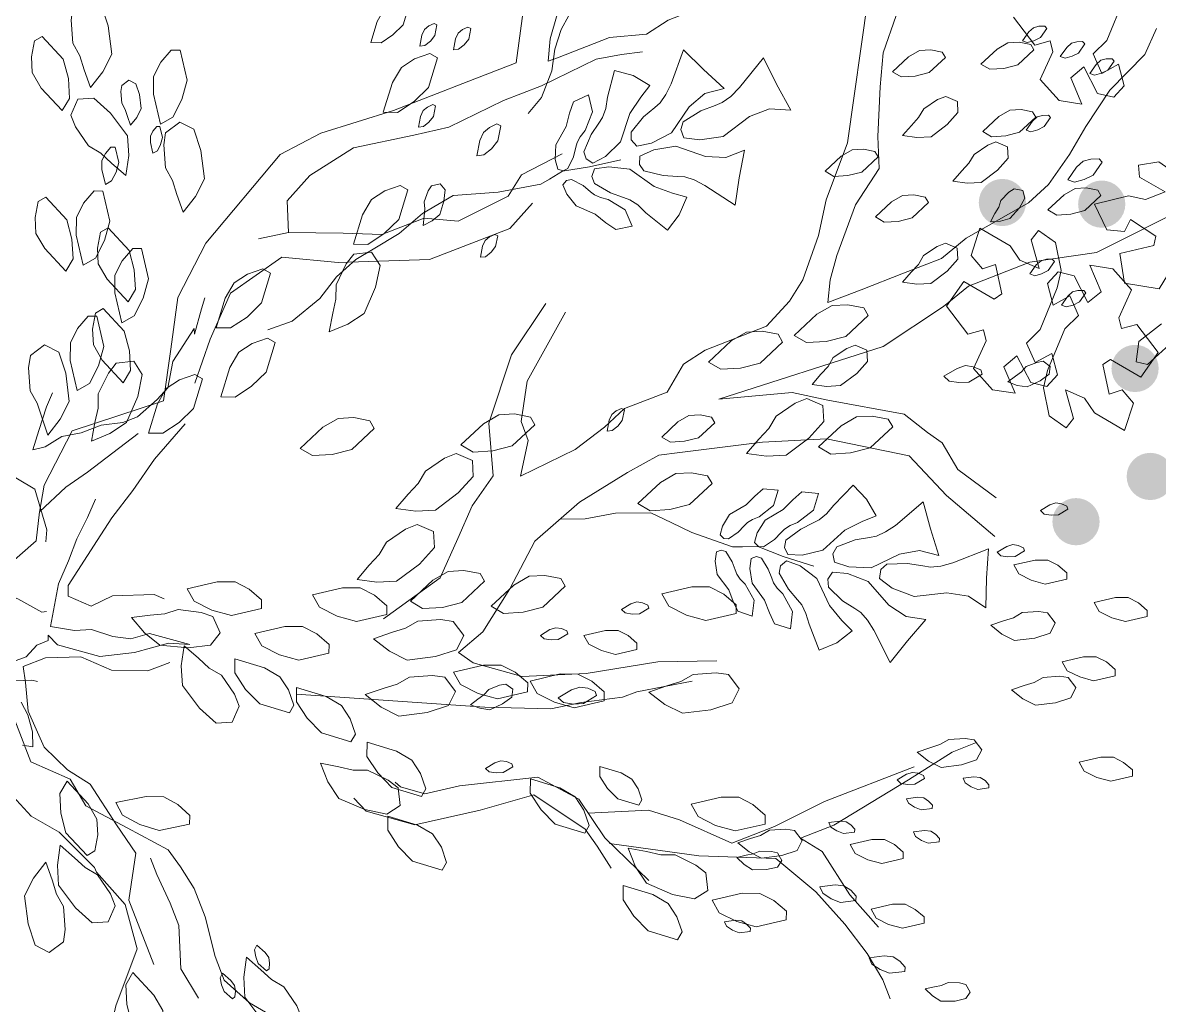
# Model space of a CAD drawing. Header units: millimetres. Extents: x 935 to 13922, y 3203 to 7816.
# Drawn here: x 4349.7 to 4463.3, y 5857.7 to 5955.8 of the extents above; entities that cross this region are included whole.
import ezdxf

# ---------------------------------------------------------------- set-up
doc = ezdxf.new("R2010")
doc.units = ezdxf.units.MM
doc.layers.add('ALBERI frutti - Fruit', color=7, linetype='Continuous', lineweight=5, true_color=0xfd8930)
doc.layers.add('FIORITURA - flower', color=7, linetype='Continuous', lineweight=5, true_color=0xeb00eb)
for name, color, linetype, lineweight in [('ALBERO - TREE', 96, 'Continuous', 5), ('ALBERO_rami', 33, 'Continuous', 5), ('PALMA_pianta - trees palm', 74, 'Continuous', 5)]:
    doc.layers.add(name, color=color, linetype=linetype, lineweight=lineweight)

msp = doc.modelspace()

# ---------------------------------------------------------------- hatches: boundary and pattern name
at = {"layer": 'ALBERI frutti - Fruit', "lineweight": 30}
h = msp.add_hatch(color=256, dxfattribs=at)
h.dxf.hatch_style = 1
edge = h.paths.add_edge_path()
edge.add_arc((4457.51, 5937.71), 2.36, 0, 360)
edge = h.paths.add_edge_path()
edge.add_arc((4447.58, 5937.87), 2.36, 0, 360)
edge = h.paths.add_edge_path()
edge.add_arc((4460.84, 5921.29), 2.36, 0, 360)
edge = h.paths.add_edge_path()
edge.add_arc((4462.36, 5910.5), 2.36, 0, 360)
edge = h.paths.add_edge_path()
edge.add_arc((4493.9, 5917.7), 2.36, 0, 360)
edge = h.paths.add_edge_path()
edge.add_arc((4497.56, 5922.03), 2.36, 0, 360)
edge = h.paths.add_edge_path()
edge.add_arc((4477.32, 5902.43), 2.36, 0, 360)
edge = h.paths.add_edge_path()
edge.add_arc((4484.15, 5887.97), 2.36, 0, 360)
edge = h.paths.add_edge_path()
edge.add_arc((4489.9, 5896.97), 2.36, 0, 360)
edge = h.paths.add_edge_path()
edge.add_arc((4490.53, 5906.01), 2.36, 0, 360)
edge = h.paths.add_edge_path()
edge.add_arc((4537.43, 5916.53), 2.36, 0, 360)
edge = h.paths.add_edge_path()
edge.add_arc((4543.48, 5904.68), 2.36, 0, 360)
edge = h.paths.add_edge_path()
edge.add_arc((4548.46, 5913.84), 2.36, 0, 360)
edge = h.paths.add_edge_path()
edge.add_arc((4549.29, 5922.57), 2.36, 0, 360)
edge = h.paths.add_edge_path()
edge.add_arc((4538.29, 5924.17), 2.36, 0, 360)
edge = h.paths.add_edge_path()
edge.add_arc((4555.73, 5932.23), 2.36, 0, 360)
edge = h.paths.add_edge_path()
edge.add_arc((4541.27, 5934.05), 2.36, 0, 360)
edge = h.paths.add_edge_path()
edge.add_arc((4528.5, 5932.53), 2.36, 0, 360)
edge = h.paths.add_edge_path()
edge.add_arc((4508.74, 5942.26), 2.36, 0, 360)
edge = h.paths.add_edge_path()
edge.add_arc((4513.39, 5947.45), 2.36, 0, 360)
edge = h.paths.add_edge_path()
edge.add_arc((4538.59, 5957.59), 2.36, 0, 360)
edge = h.paths.add_edge_path()
edge.add_arc((4545.97, 5967.85), 2.36, 0, 360)
edge = h.paths.add_edge_path()
edge.add_arc((4538.2, 5961.99), 2.36, 0, 360)
edge = h.paths.add_edge_path()
edge.add_arc((4524.97, 5963.27), 2.36, 0, 360)
edge = h.paths.add_edge_path()
edge.add_arc((4518.11, 5983.9), 2.36, 0, 360)
edge = h.paths.add_edge_path()
edge.add_arc((4522.42, 5980.53), 2.36, 0, 360)
edge = h.paths.add_edge_path()
edge.add_arc((4528.55, 5974.32), 2.36, 0, 360)
edge = h.paths.add_edge_path()
edge.add_arc((4539.56, 5975.84), 2.36, 0, 360)
edge = h.paths.add_edge_path()
edge.add_arc((4488.42, 5970.58), 2.36, 0, 360)
edge = h.paths.add_edge_path()
edge.add_arc((4494.17, 5959.22), 2.36, 0, 360)
edge = h.paths.add_edge_path()
edge.add_arc((4499.72, 5946.97), 2.36, 0, 360)
edge = h.paths.add_edge_path()
edge.add_arc((4512.76, 5957.77), 2.36, 0, 360)
edge = h.paths.add_edge_path()
edge.add_arc((4483.59, 5933.83), 2.36, 0, 360)
edge = h.paths.add_edge_path()
edge.add_arc((4495.33, 5936.91), 2.36, 0, 360)
edge = h.paths.add_edge_path()
edge.add_arc((4506.17, 5920.1), 2.36, 0, 360)
edge = h.paths.add_edge_path()
edge.add_arc((4506.98, 5903.07), 2.36, 0, 360)
edge = h.paths.add_edge_path()
edge.add_arc((4512.15, 5894.41), 2.36, 0, 360)
edge = h.paths.add_edge_path()
edge.add_arc((4525.4, 5891.51), 2.36, 0, 360)
edge = h.paths.add_edge_path()
edge.add_arc((4512.91, 5881.78), 2.36, 0, 360)
edge = h.paths.add_edge_path()
edge.add_arc((4501.47, 5895.1), 2.36, 0, 360)
edge = h.paths.add_edge_path()
edge.add_arc((4499.71, 5884.91), 2.36, 0, 360)
edge = h.paths.add_edge_path()
edge.add_arc((4469.35, 5932.25), 2.36, 0, 360)
edge = h.paths.add_edge_path()
edge.add_arc((4511.37, 5933.86), 2.36, 0, 360)
edge = h.paths.add_edge_path()
edge.add_arc((4527.95, 5920.35), 2.36, 0, 360)
edge = h.paths.add_edge_path()
edge.add_arc((4458.35, 5966.42), 2.36, 0, 360)
edge = h.paths.add_edge_path()
edge.add_arc((4452.81, 5959.13), 2.36, 0, 360)
edge = h.paths.add_edge_path()
edge.add_arc((4474.71, 5956.82), 2.36, 0, 360)
edge = h.paths.add_edge_path()
edge.add_arc((4472.66, 5973.03), 2.36, 0, 360)
edge = h.paths.add_edge_path()
edge.add_arc((4491.09, 5983.29), 2.36, 0, 360)
edge = h.paths.add_edge_path()
edge.add_arc((4454.94, 5905.98), 2.36, 0, 360)

# ---------------------------------------------------------------- linework, layer by layer
at = {"layer": 'ALBERO - TREE', "lineweight": 9}
for points in [[(4459.72, 5958.22), (4458.02, 5954.07), (4456.66, 5952.72), (4457.53, 5950.77), (4459.18, 5951.69), (4459.75, 5949.53), (4458.71, 5948.39), (4457.08, 5948.77), (4457.08, 5948.77), (4455.71, 5951.44), (4454.42, 5950.34), (4455.53, 5947.71), (4453.25, 5948.05), (4451.35, 5950.16), (4452.63, 5952.94), (4452.35, 5954.02), (4450.81, 5953.61), (4450.81, 5953.61), (4448.68, 5956.4)], [(4464.07, 5930.62), (4463.25, 5929.26), (4463.25, 5929.26), (4459.78, 5929.8), (4459.33, 5932.77), (4462.72, 5933.59), (4462.92, 5934.51), (4460.4, 5936.19), (4459.79, 5934.97), (4458.03, 5935.15), (4456.78, 5937.72), (4460.18, 5938.54), (4461.89, 5938.18), (4463.84, 5938.93), (4461.29, 5940.42), (4461.18, 5941.6), (4463.22, 5941.93), (4465.56, 5940.29)], [(4464.28, 5923.69), (4462.1, 5921.7), (4460.94, 5921.94), (4461.23, 5923.99), (4463.49, 5925.74)]]:
    msp.add_lwpolyline(points, dxfattribs=at)
for points in [[(4452.89, 5933.89), (4453.45, 5931.08), (4453.05, 5929.33), (4451.35, 5925.18), (4449.99, 5923.83), (4450.86, 5921.88), (4452.51, 5922.8), (4453.08, 5920.64), (4452.03, 5919.5), (4450.41, 5919.88), (4450.41, 5919.88), (4449.04, 5922.55), (4447.74, 5921.45), (4448.86, 5918.82), (4446.58, 5919.17), (4444.68, 5921.27), (4445.96, 5924.06), (4445.68, 5925.14), (4444.14, 5924.72), (4444.14, 5924.72), (4442.01, 5927.51), (4443.74, 5929.97), (4446.76, 5928.21), (4447.54, 5928.74), (4446.88, 5931.69), (4445.6, 5931.24), (4444.46, 5932.58), (4445.33, 5935.3), (4448.35, 5933.55), (4449.34, 5932.1), (4451.26, 5931.29), (4450.45, 5934.13), (4451.18, 5935.06)], [(4452.25, 5916.54), (4451.7, 5919.35), (4452.1, 5921.1), (4453.81, 5925.25), (4455.19, 5926.59), (4454.32, 5928.54), (4452.66, 5927.63), (4452.1, 5929.79), (4453.15, 5930.93), (4454.77, 5930.54), (4454.77, 5930.54), (4456.13, 5927.87), (4457.44, 5928.96), (4456.33, 5931.6), (4458.61, 5931.24), (4460.5, 5929.13), (4459.21, 5926.35), (4459.49, 5925.27), (4461.03, 5925.68), (4461.03, 5925.68), (4463.15, 5922.88), (4461.41, 5920.43), (4458.39, 5922.2), (4457.62, 5921.67), (4458.26, 5918.72), (4459.55, 5919.17), (4460.68, 5917.82), (4459.8, 5915.1), (4456.79, 5916.87), (4455.8, 5918.32), (4453.89, 5919.14), (4454.69, 5916.29), (4453.95, 5915.37)]]:
    msp.add_lwpolyline(points, close=True, dxfattribs=at)
at = {"layer": 'ALBERO_rami', "linetype": 'Continuous'}
for points in [[(4422.57, 5958.26), (4417.01, 5957.18), (4414.17, 5956.09), (4412, 5954.7), (4408.33, 5954.36), (4403.13, 5952.34), (4402.19, 5951.98), (4402.4, 5954.23), (4403.09, 5956.67), (4404.61, 5958.35), (4406.42, 5960.68), (4407.1, 5963.11), (4406.66, 5965.66), (4407.92, 5969.4), (4406.96, 5976.08), (4408.12, 5978.7), (4409.74, 5981.51), (4414.94, 5983.52), (4419.47, 5985.83), (4426.66, 5989.7), (4430.26, 6001.41), (4432.94, 6005.71), (4434.8, 6009.54)], [(4403.91, 5926.93), (4400.08, 5920.01), (4399.47, 5915.98), (4400.2, 5914.09), (4399.41, 5910.52), (4404.89, 5913.19), (4407.83, 5915.42), (4409.83, 5917.28), (4414.07, 5918.93), (4415.7, 5921.73), (4417.88, 5923.12), (4424.02, 5925.5), (4426.3, 5928.01), (4427.64, 5930.16), (4429.19, 5934.56), (4429.98, 5938.13), (4432.11, 5943.84), (4434.14, 5958.2), (4437.48, 5962.2), (4444.9, 5971.06), (4449.32, 5979.28), (4451.23, 5982.74)], [(4452.3, 5977.18), (4448.1, 5971.21), (4443.54, 5966.18), (4441.33, 5962.07), (4436.95, 5956.57), (4435.68, 5952.82), (4435.37, 5949.44), (4435.13, 5944.46), (4435.28, 5941.27), (4432.89, 5937.63), (4431.05, 5932.57), (4430.37, 5930.13), (4430.15, 5927.88), (4433.46, 5929.16), (4437.71, 5930.81), (4441.48, 5932.28), (4443.95, 5934.32), (4450.19, 5937.83), (4452.19, 5939.68), (4454.29, 5942.67), (4455.92, 5945.47), (4458.31, 5949.11), (4461.82, 5952.65), (4462.98, 5955.27)], [(4400.19, 5946.78), (4401.53, 5948.36), (4402.56, 5951.03), (4402.84, 5953.19), (4403.47, 5955.16), (4404.26, 5956.57), (4405.44, 5958.7), (4406.27, 5961.02), (4407.65, 5963.49), (4409.15, 5964.52), (4410.65, 5965.54), (4413.28, 5967.78), (4413.68, 5968.48), (4414.27, 5969.54), (4415.96, 5970.92), (4417.86, 5972.65)], [(4351.31, 5906.73), (4351.81, 5909.64), (4354.6, 5915.06), (4363.75, 5918.07), (4364.46, 5923.23), (4365.18, 5928.39), (4367.96, 5933.81), (4375.39, 5942.67), (4379.45, 5944.79), (4386.72, 5947.06), (4394.27, 5949.99), (4398.99, 5951.82), (4399.7, 5956.99)], [(4376.24, 5934.86), (4376.09, 5938.05), (4378.37, 5940.57), (4382.73, 5943.34), (4388.76, 5944.6), (4392.25, 5945.41), (4397.73, 5948.08), (4401.51, 5949.54), (4406.99, 5952.21), (4409.53, 5952.66), (4411.6, 5952.92)], [(4446.97, 5908.35), (4443.14, 5911.2), (4441.57, 5913.85), (4440.08, 5914.9), (4437.75, 5916.71), (4430.14, 5918.11), (4426.58, 5918.89), (4419.24, 5918.22), (4435.65, 5923.5), (4441.71, 5927.48), (4444.18, 5929.52), (4450.32, 5931.9), (4457, 5932.87), (4466.55, 5937.66), (4471.33, 5944.94)], [(4373.23, 5934.23), (4376.24, 5934.86), (4381.7, 5934.8), (4385.55, 5934.67), (4389.8, 5936.32), (4393.18, 5936), (4398.19, 5938.49), (4399.53, 5940.63), (4403.6, 5942.75)], [(4374.16, 5925.16), (4376.6, 5926.02), (4379.38, 5928.28), (4381.03, 5930.44), (4382.95, 5932.18), (4384.69, 5933.21), (4387.3, 5934.77), (4389.64, 5936.77), (4392.69, 5938.58), (4394.94, 5938.75), (4397.2, 5938.92), (4401.46, 5939.7), (4402.33, 5940.22), (4403.63, 5941), (4406.32, 5941.43), (4409.45, 5942.12)], [(4366.87, 5919.82), (4368.42, 5924.22), (4370.44, 5928.81), (4375.56, 5932.42), (4381.2, 5931.89), (4390.32, 5932.17), (4398.35, 5935.29), (4400.63, 5937.8)], [(4352.65, 5918.84), (4352.05, 5917.47), (4351.27, 5915.09), (4350.69, 5913.16), (4351.91, 5913.45), (4353.59, 5914.48), (4355.52, 5914.85), (4357.5, 5915.61), (4359.66, 5915.89), (4361.14, 5916.46), (4363.12, 5918.18), (4364.18, 5919.34), (4364.67, 5921.99), (4366.8, 5925.27), (4366.83, 5924.72), (4367.54, 5927.26), (4367.88, 5928.34)], [(4385.74, 5896.26), (4391.4, 5900.36), (4393.14, 5904.29), (4394.58, 5907.57), (4396.68, 5910.55), (4396.27, 5915.82), (4398.51, 5922.66), (4401.95, 5927.79)], [(4365.91, 5915.76), (4362.84, 5912.24), (4360.68, 5909.08), (4358.57, 5906.36), (4357.11, 5904.11), (4354.21, 5899.6), (4354.2, 5898.54), (4356.5, 5897.53), (4358.63, 5898.57), (4362.8, 5898.71), (4363.82, 5898.26)], [(4327.91, 5907.99), (4337.92, 5909.97), (4339.03, 5907.66), (4342.27, 5905.32), (4344.79, 5904.82), (4346.83, 5903.92), (4348.01, 5901.42), (4351, 5904.06), (4351.36, 5906.95), (4353.99, 5909.44), (4356.16, 5910.92), (4361.22, 5914.78)], [(4340.74, 5914.36), (4341.97, 5912.19), (4344.97, 5911.28), (4347.43, 5911.28), (4350.87, 5909.22), (4352.08, 5905.15), (4351.98, 5903.96)], [(4419.05, 5892.09), (4413.13, 5891.96), (4405.97, 5890.81), (4399.57, 5890.5), (4394.7, 5891.87), (4393.21, 5892.92), (4395.67, 5894.96), (4398.35, 5899.26), (4400.85, 5904.02), (4405.31, 5907.93), (4410.13, 5910.89), (4413.26, 5912.64), (4415.33, 5912.9), (4423.61, 5913.94), (4430.01, 5914.25), (4438.27, 5912.57), (4441.98, 5908.59), (4446.83, 5904.49)], [(4356.96, 5908.22), (4356.16, 5906.4), (4355.08, 5904.28), (4354.24, 5902.06), (4353.24, 5899.78), (4352.44, 5895.5), (4354.86, 5895.12), (4356.53, 5895.2), (4358.68, 5894.52), (4360.48, 5894.27), (4362.35, 5894.81), (4366.37, 5893.72), (4364.24, 5893.84), (4360.83, 5892.9), (4357.38, 5892.51), (4353.14, 5893.69), (4352.2, 5894.65), (4352.23, 5894.1), (4351.08, 5893.65), (4350.01, 5892.48), (4349.03, 5892.1)], [(4403.36, 5906.23), (4405.88, 5906.26), (4408.91, 5906.82), (4412.45, 5906.87), (4414.49, 5905.89), (4416.53, 5904.91), (4420.6, 5903.45), (4421.62, 5903.46), (4423.14, 5903.49), (4425.68, 5902.51), (4428.73, 5901.55)], [(4348.41, 5898.57), (4349.17, 5898.27), (4351.58, 5896.94), (4352.04, 5897)], [(4337.84, 5895.26), (4340.67, 5887.94), (4341.59, 5885.59), (4343.53, 5881.99), (4346.8, 5880.55), (4350.52, 5876.57), (4353.32, 5874.94), (4356.86, 5871.42), (4357.04, 5870.95), (4359.92, 5867.73), (4361.1, 5863.3), (4358.97, 5857.59), (4358.18, 5854.02), (4358.33, 5850.83), (4359.14, 5847.34), (4360.24, 5844.03)], [(4364.38, 5891.92), (4362.17, 5891.07), (4358.55, 5891.14), (4355.49, 5892.49), (4351.94, 5892.38), (4349.73, 5891.52), (4349.94, 5889.91), (4350.2, 5887.06), (4351.81, 5883.45), (4354.16, 5881.2), (4356.42, 5879.75), (4359.04, 5875.7), (4360.99, 5872.86), (4360.28, 5868.15), (4362.78, 5861.72)], [(4385.92, 5846.67), (4385.67, 5847.32), (4381.84, 5850.18), (4379.14, 5852.93), (4375.14, 5856.26), (4372.33, 5857.89), (4369.82, 5860.17), (4368.9, 5862.53), (4367.91, 5866.48), (4366.81, 5869.31), (4365.43, 5871.49), (4364.22, 5873.19), (4360.11, 5875.4), (4355.99, 5877.6), (4354.42, 5880.25), (4350.49, 5881.98), (4349.21, 5885.29), (4348.11, 5888.12), (4347.38, 5890), (4350.58, 5890.16), (4351.16, 5890.01)], [(4377, 5888.75), (4395.87, 5887.44), (4402.46, 5887.28), (4405.47, 5887.91), (4409.61, 5888.43), (4411.03, 5888.98), (4416.59, 5890.05)], [(4349.51, 5887.94), (4350.18, 5886.69), (4350.66, 5884.98), (4350.67, 5883.47), (4349.66, 5883.65)], [(4435.21, 5865.45), (4432.33, 5868.68), (4429.56, 5873.03), (4427.41, 5874.37), (4430.72, 5875.65), (4438.19, 5880.18), (4442.55, 5882.95), (4444.91, 5883.87)], [(4438.77, 5881.49), (4429.8, 5878.01), (4424.79, 5875.52), (4420.54, 5873.87), (4415.3, 5876.18), (4412.21, 5877.16), (4406.19, 5876.86)], [(4412.23, 5870.11), (4407.85, 5874.38), (4405.26, 5878.26), (4401.15, 5880.46), (4393.33, 5879.6), (4389.85, 5878.79), (4387.41, 5879.48), (4386.89, 5879.95)], [(4382.75, 5878.34), (4384, 5877.07), (4388.87, 5875.7), (4395.38, 5877.14), (4400.75, 5878.68), (4405.89, 5875.25), (4407.09, 5873.54), (4408.48, 5871.37)], [(4408.32, 5873.82), (4417.24, 5872.59), (4424.94, 5872.33), (4428.95, 5868.99), (4431.83, 5865.77), (4434.06, 5862.83), (4435.63, 5860.19), (4436.36, 5858.3)], [(4367.24, 5858.38), (4365.48, 5861.29), (4365.27, 5865.64), (4364.41, 5867.85), (4363.09, 5870.72), (4362.45, 5872.37)]]:
    msp.add_lwpolyline(points, dxfattribs=at)
at = {"layer": 'FIORITURA - flower', "color": 232, "linetype": 'Continuous', "true_color": 0xe00070}
for points in [[(4414.48, 5949.72), (4413.96, 5948.65), (4413.38, 5947.84), (4412.83, 5947.37), (4411.72, 5946.44), (4410.47, 5944.91), (4410.49, 5944.14), (4411.04, 5943.49), (4412.52, 5943.8), (4414.5, 5944.83), (4416.26, 5947.43), (4417.83, 5948.75), (4419.76, 5949.27), (4417.7, 5951.16), (4415.72, 5953.13), (4414.48, 5949.72)], [(4421.32, 5949.35), (4420.44, 5948.46), (4419.58, 5947.86), (4418.87, 5947.58), (4417.44, 5947.03), (4415.68, 5945.94), (4415.44, 5945.16), (4415.76, 5944.33), (4417.34, 5944.12), (4419.66, 5944.48), (4422.31, 5946.46), (4424.32, 5947.24), (4426.43, 5947.1), (4425.01, 5949.69), (4423.72, 5952.33), (4421.32, 5949.35)], [(4408.13, 5948.39), (4407.94, 5947.27), (4407.62, 5946.38), (4407.24, 5945.81), (4406.48, 5944.67), (4405.75, 5942.95), (4405.97, 5942.25), (4406.64, 5941.81), (4407.91, 5942.48), (4409.43, 5943.94), (4410.35, 5946.77), (4411.43, 5948.39), (4412.33, 5949.56), (4410.67, 5950.55), (4408.81, 5951.07), (4408.13, 5948.39)], [(4405.87, 5945.07), (4405.38, 5944.44), (4405.07, 5943.86), (4404.95, 5943.39), (4404.71, 5942.45), (4404.16, 5941.26), (4403.69, 5941.05), (4403.14, 5941.19), (4402.89, 5942.16), (4402.94, 5943.65), (4403.98, 5945.46), (4404.32, 5946.79), (4404.7, 5947.93), (4406.22, 5948.64), (4406.63, 5946.92), (4405.87, 5945.07)], [(4417.85, 5939.58), (4416.79, 5940.13), (4415.84, 5940.43), (4415.12, 5940.47), (4413.67, 5940.56), (4411.76, 5941.03), (4411.31, 5941.66), (4411.36, 5942.51), (4412.73, 5943.15), (4414.94, 5943.51), (4417.9, 5942.48), (4419.95, 5942.36), (4421.81, 5943.1), (4421.29, 5940.35), (4420.88, 5937.59), (4417.85, 5939.58)], [(4411.96, 5936.85), (4411.14, 5937.63), (4410.36, 5938.15), (4409.71, 5938.38), (4408.41, 5938.84), (4406.8, 5939.78), (4406.56, 5940.47), (4406.83, 5941.22), (4408.25, 5941.45), (4410.34, 5941.19), (4412.77, 5939.48), (4414.61, 5938.82), (4416.03, 5938.42), (4415.29, 5936.64), (4414.11, 5935.11), (4411.96, 5936.85)], [(4408.17, 5938.16), (4407.4, 5938.37), (4406.8, 5938.65), (4406.42, 5938.95), (4405.67, 5939.56), (4404.51, 5940.18), (4404.01, 5940.07), (4403.66, 5939.63), (4404.04, 5938.7), (4404.97, 5937.54), (4406.89, 5936.71), (4407.95, 5935.85), (4408.94, 5935.17), (4410.58, 5935.5), (4409.88, 5937.13), (4408.17, 5938.16)], [(4423.28, 5906.47), (4422.61, 5906.2), (4422.09, 5905.89), (4421.79, 5905.57), (4421.17, 5904.94), (4420.2, 5904.25), (4419.73, 5904.3), (4419.36, 5904.66), (4419.61, 5905.54), (4420.32, 5906.69), (4421.97, 5907.65), (4422.84, 5908.54), (4423.66, 5909.26), (4425.17, 5909.13), (4424.71, 5907.59), (4423.28, 5906.47)], [(4427.11, 5905.89), (4426.37, 5905.59), (4425.81, 5905.24), (4425.47, 5904.9), (4424.8, 5904.21), (4423.72, 5903.45), (4423.21, 5903.5), (4422.8, 5903.89), (4423.08, 5904.87), (4423.86, 5906.13), (4425.67, 5907.18), (4426.63, 5908.16), (4427.53, 5908.95), (4429.19, 5908.81), (4428.69, 5907.12), (4427.11, 5905.89)], [(4430.72, 5907.64), (4430, 5906.77), (4429.28, 5906.16), (4428.67, 5905.85), (4427.44, 5905.24), (4425.95, 5904.12), (4425.79, 5903.41), (4426.14, 5902.69), (4427.58, 5902.63), (4429.63, 5903.14), (4431.84, 5905.12), (4433.58, 5905.99), (4434.95, 5906.55), (4434, 5908.24), (4432.66, 5909.62), (4430.72, 5907.64)], [(4436.9, 5905.61), (4435.91, 5904.95), (4435, 5904.54), (4434.29, 5904.41), (4432.86, 5904.16), (4431.02, 5903.46), (4430.65, 5902.78), (4430.8, 5901.95), (4432.23, 5901.47), (4434.46, 5901.37), (4437.29, 5902.74), (4439.31, 5903.1), (4441.24, 5902.59), (4440.4, 5905.26), (4439.67, 5907.95), (4436.9, 5905.61)], [(4442.63, 5901.88), (4441.42, 5901.55), (4440.38, 5901.45), (4439.62, 5901.57), (4438.11, 5901.8), (4436.04, 5901.74), (4435.44, 5901.19), (4435.31, 5900.31), (4436.57, 5899.34), (4438.76, 5898.49), (4442.04, 5898.88), (4444.18, 5898.55), (4445.93, 5897.38), (4446, 5900.33), (4446.19, 5903.26), (4442.63, 5901.88)], [(4421.89, 5899.74), (4421.38, 5900.25), (4421.04, 5900.75), (4420.88, 5901.16), (4420.56, 5901.98), (4419.94, 5902.99), (4419.49, 5903.14), (4419.01, 5902.95), (4418.89, 5902.04), (4419.09, 5900.7), (4420.23, 5899.18), (4420.67, 5898.01), (4421.14, 5897.03), (4422.58, 5896.55), (4422.77, 5898.15), (4421.89, 5899.74)], [(4425.65, 5898.76), (4425.08, 5899.32), (4424.7, 5899.87), (4424.53, 5900.32), (4424.18, 5901.22), (4423.49, 5902.34), (4423, 5902.5), (4422.47, 5902.29), (4422.34, 5901.29), (4422.56, 5899.82), (4423.81, 5898.14), (4424.3, 5896.86), (4424.82, 5895.78), (4426.4, 5895.26), (4426.61, 5897.01), (4425.65, 5898.76)], [(4428.27, 5895.73), (4427.95, 5896.81), (4427.53, 5897.66), (4427.09, 5898.18), (4426.2, 5899.23), (4425.27, 5900.84), (4425.41, 5901.56), (4426.02, 5902.08), (4427.36, 5901.57), (4429.04, 5900.3), (4430.29, 5897.6), (4431.55, 5896.12), (4432.58, 5895.06), (4431.05, 5893.88), (4429.27, 5893.15), (4428.27, 5895.73)], [(4434.74, 5895.15), (4434.1, 5896.15), (4433.43, 5896.89), (4432.82, 5897.29), (4431.61, 5898.08), (4430.19, 5899.45), (4430.12, 5900.22), (4430.59, 5900.93), (4432.1, 5900.8), (4434.18, 5900.01), (4436.24, 5897.64), (4437.95, 5896.51), (4439.93, 5896.22), (4438.1, 5894.09), (4436.37, 5891.91), (4434.74, 5895.15)]]:
    msp.add_lwpolyline(points, dxfattribs=at)
at = {"layer": 'PALMA_pianta - trees palm', "color": 95}
for points in [[(4355.38, 5952.54), (4354.68, 5953.78), (4354.51, 5956.08), (4354.69, 5957.32), (4356.11, 5958.37), (4357.52, 5957.66), (4358.22, 5955.53), (4358.56, 5952.71), (4357.67, 5950.94), (4356.43, 5949.36), (4355.81, 5951.14)], [(4384.46, 5953.85), (4385.1, 5955.95), (4385.74, 5957.05), (4386.68, 5957.66), (4387.78, 5958.05), (4388.33, 5957.73), (4387.68, 5955.62), (4386.66, 5954.61), (4385.48, 5953.84)], [(4389.35, 5953.51), (4389.56, 5954.59), (4389.82, 5955.17), (4390.26, 5955.52), (4390.79, 5955.77), (4391.07, 5955.64), (4390.86, 5954.56), (4390.41, 5954), (4389.86, 5953.56)], [(4449.58, 5954.01), (4450.21, 5954.92), (4450.68, 5955.34), (4451.22, 5955.48), (4451.81, 5955.5), (4452.02, 5955.26), (4451.38, 5954.36), (4450.74, 5954.04), (4450.06, 5953.85)], [(4353.62, 5947.06), (4351.51, 5949.31), (4350.63, 5950.85), (4350.54, 5952.42), (4350.85, 5954.03), (4351.62, 5954.46), (4353.72, 5952.21), (4354.23, 5950.26), (4354.34, 5948.28)], [(4392.73, 5953.14), (4392.94, 5954.22), (4393.2, 5954.8), (4393.63, 5955.16), (4394.16, 5955.4), (4394.45, 5955.27), (4394.24, 5954.19), (4393.78, 5953.64), (4393.23, 5953.19)], [(4445.43, 5951.69), (4447.05, 5953.2), (4448.14, 5953.83), (4449.27, 5953.89), (4450.41, 5953.67), (4450.72, 5953.12), (4449.11, 5951.62), (4447.72, 5951.26), (4446.31, 5951.18)], [(4453.37, 5952.47), (4454.01, 5953.37), (4454.48, 5953.79), (4455.02, 5953.94), (4455.6, 5953.95), (4455.81, 5953.71), (4455.18, 5952.81), (4454.54, 5952.49), (4453.86, 5952.31)], [(4363.43, 5945.69), (4362.74, 5948.7), (4362.74, 5950.47), (4363.46, 5951.88), (4364.52, 5953.11), (4365.41, 5953.11), (4366.1, 5950.1), (4365.56, 5948.16), (4364.67, 5946.4)], [(4385.71, 5946.89), (4386.62, 5949.85), (4387.51, 5951.37), (4388.83, 5952.24), (4390.37, 5952.77), (4391.13, 5952.33), (4390.23, 5949.38), (4388.79, 5947.96), (4387.14, 5946.88)], [(4436.6, 5950.93), (4438.21, 5952.44), (4439.3, 5953.06), (4440.43, 5953.13), (4441.57, 5952.91), (4441.89, 5952.36), (4440.27, 5950.86), (4438.88, 5950.49), (4437.47, 5950.42)], [(4456.31, 5950.76), (4456.94, 5951.66), (4457.41, 5952.08), (4457.96, 5952.23), (4458.54, 5952.24), (4458.75, 5952.01), (4458.12, 5951.1), (4457.47, 5950.78), (4456.79, 5950.6)], [(4359.91, 5947.18), (4359.56, 5947.8), (4359.48, 5948.95), (4359.57, 5949.57), (4360.28, 5950.1), (4360.98, 5949.74), (4361.33, 5948.68), (4361.5, 5947.27), (4361.06, 5946.38), (4360.44, 5945.59), (4360.13, 5946.48)], [(4357.47, 5942.8), (4356.24, 5943.52), (4354.95, 5945.43), (4354.49, 5946.59), (4355.19, 5948.21), (4356.77, 5948.3), (4358.44, 5946.81), (4360.15, 5944.53), (4360.26, 5942.56), (4359.97, 5940.56), (4358.55, 5941.8)], [(4389.22, 5945.4), (4389.43, 5946.48), (4389.69, 5947.05), (4390.13, 5947.41), (4390.65, 5947.66), (4390.94, 5947.53), (4390.73, 5946.45), (4390.27, 5945.89), (4389.73, 5945.45)], [(4439.21, 5946.35), (4439.73, 5947.23), (4441.09, 5948.15), (4441.92, 5948.48), (4443.08, 5947.98), (4443.14, 5946.85), (4442.07, 5945.66), (4440.45, 5944.44), (4439.04, 5944.36), (4437.61, 5944.57), (4438.5, 5945.58)], [(4445.62, 5944.97), (4447.23, 5946.47), (4448.33, 5947.1), (4449.46, 5947.16), (4450.6, 5946.94), (4450.91, 5946.4), (4449.3, 5944.89), (4447.91, 5944.53), (4446.5, 5944.45)], [(4449.95, 5945.11), (4450.58, 5946.01), (4451.05, 5946.43), (4451.6, 5946.58), (4452.18, 5946.59), (4452.39, 5946.36), (4451.76, 5945.45), (4451.12, 5945.13), (4450.43, 5944.95)], [(4362.69, 5942.8), (4362.44, 5943.87), (4362.44, 5944.5), (4362.69, 5945.01), (4363.07, 5945.45), (4363.39, 5945.45), (4363.64, 5944.37), (4363.45, 5943.68), (4363.13, 5943.05)], [(4364.64, 5940.08), (4363.94, 5941.32), (4363.77, 5943.62), (4363.95, 5944.85), (4365.37, 5945.91), (4366.78, 5945.19), (4367.48, 5943.07), (4367.83, 5940.24), (4366.94, 5938.48), (4365.69, 5936.89), (4365.08, 5938.67)], [(4395.05, 5942.55), (4395.34, 5944.07), (4395.71, 5944.87), (4396.32, 5945.37), (4397.05, 5945.72), (4397.46, 5945.54), (4397.16, 5944.02), (4396.52, 5943.24), (4395.76, 5942.62)], [(4357.93, 5939.68), (4357.58, 5941.18), (4357.59, 5942.07), (4357.94, 5942.77), (4358.47, 5943.39), (4358.92, 5943.39), (4359.26, 5941.88), (4359, 5940.91), (4358.55, 5940.03)], [(4429.86, 5940.99), (4431.47, 5942.5), (4432.57, 5943.13), (4433.7, 5943.19), (4434.84, 5942.97), (4435.15, 5942.42), (4433.54, 5940.92), (4432.15, 5940.56), (4430.74, 5940.48)], [(4444.24, 5941.79), (4444.75, 5942.67), (4446.12, 5943.59), (4446.94, 5943.92), (4448.1, 5943.42), (4448.17, 5942.29), (4447.1, 5941.1), (4445.47, 5939.88), (4444.07, 5939.8), (4442.64, 5940), (4443.52, 5941.02)], [(4454.12, 5940.14), (4455, 5941.4), (4455.66, 5941.99), (4456.43, 5942.2), (4457.24, 5942.22), (4457.54, 5941.89), (4456.65, 5940.62), (4455.75, 5940.17), (4454.8, 5939.91)], [(4382.73, 5933.7), (4383.64, 5936.65), (4384.52, 5938.18), (4385.85, 5939.05), (4387.39, 5939.58), (4388.15, 5939.14), (4387.25, 5936.18), (4385.81, 5934.77), (4384.16, 5933.69)], [(4389.86, 5937.23), (4389.79, 5937.94), (4390.18, 5939.03), (4390.52, 5939.55), (4391.38, 5939.75), (4391.88, 5939.13), (4391.77, 5938.02), (4391.35, 5936.66), (4390.58, 5936.04), (4389.69, 5935.56), (4389.78, 5936.5)], [(4353.98, 5931), (4351.87, 5933.26), (4350.99, 5934.79), (4350.9, 5936.37), (4351.21, 5937.97), (4351.98, 5938.41), (4354.08, 5936.15), (4354.59, 5934.2), (4354.7, 5932.23)], [(4355.72, 5931.61), (4355.02, 5934.62), (4355.03, 5936.38), (4355.74, 5937.8), (4356.81, 5939.03), (4357.69, 5939.02), (4358.39, 5936.02), (4357.85, 5934.07), (4356.96, 5932.31)], [(4434.89, 5936.43), (4436.5, 5937.94), (4437.6, 5938.56), (4438.73, 5938.63), (4439.87, 5938.41), (4440.18, 5937.86), (4438.57, 5936.35), (4437.18, 5935.99), (4435.77, 5935.92)], [(4447.22, 5937.39), (4447.44, 5938.07), (4448.24, 5938.9), (4448.76, 5939.24), (4449.63, 5939.07), (4449.84, 5938.31), (4449.28, 5937.34), (4448.34, 5936.26), (4447.39, 5936), (4446.39, 5935.93), (4446.84, 5936.76)], [(4452.13, 5937.14), (4453.74, 5938.65), (4454.84, 5939.27), (4455.96, 5939.34), (4457.11, 5939.12), (4457.42, 5938.57), (4455.81, 5937.06), (4454.42, 5936.7), (4453.01, 5936.62)], [(4360.2, 5927.94), (4358.1, 5930.2), (4357.22, 5931.73), (4357.13, 5933.31), (4357.44, 5934.91), (4358.2, 5935.35), (4360.31, 5933.09), (4360.82, 5931.14), (4360.93, 5929.17)], [(4395.42, 5932.41), (4395.63, 5933.5), (4395.89, 5934.07), (4396.33, 5934.43), (4396.86, 5934.68), (4397.14, 5934.55), (4396.93, 5933.46), (4396.48, 5932.91), (4395.93, 5932.46)], [(4359.58, 5925.85), (4358.88, 5928.85), (4358.89, 5930.62), (4359.6, 5932.03), (4360.67, 5933.26), (4361.55, 5933.26), (4362.25, 5930.25), (4361.71, 5928.31), (4360.82, 5926.55)], [(4380.97, 5928.23), (4380.99, 5929.66), (4381.99, 5931.73), (4382.76, 5932.71), (4384.52, 5932.92), (4385.39, 5931.59), (4384.93, 5929.4), (4383.81, 5926.78), (4382.16, 5925.7), (4380.29, 5924.95), (4380.65, 5926.8)], [(4439.19, 5931.69), (4439.71, 5932.57), (4441.07, 5933.49), (4441.9, 5933.82), (4443.06, 5933.32), (4443.12, 5932.2), (4442.06, 5931), (4440.43, 5929.78), (4439.02, 5929.7), (4437.6, 5929.91), (4438.48, 5930.92)], [(4450.34, 5930.73), (4450.97, 5931.63), (4451.44, 5932.05), (4451.99, 5932.2), (4452.57, 5932.21), (4452.78, 5931.97), (4452.15, 5931.07), (4451.5, 5930.75), (4450.82, 5930.56)], [(4369.01, 5925.36), (4369.91, 5928.31), (4370.8, 5929.84), (4372.12, 5930.71), (4373.66, 5931.24), (4374.43, 5930.8), (4373.52, 5927.84), (4372.09, 5926.43), (4370.43, 5925.35)], [(4453.48, 5927.61), (4454.11, 5928.51), (4454.58, 5928.93), (4455.13, 5929.08), (4455.71, 5929.09), (4455.92, 5928.86), (4455.29, 5927.95), (4454.64, 5927.63), (4453.96, 5927.45)], [(4359.72, 5919.86), (4357.61, 5922.11), (4356.73, 5923.65), (4356.64, 5925.23), (4356.95, 5926.83), (4357.72, 5927.27), (4359.82, 5925.01), (4360.33, 5923.06), (4360.44, 5921.09)], [(4426.77, 5924.59), (4429.02, 5926.7), (4430.56, 5927.58), (4432.13, 5927.66), (4433.73, 5927.36), (4434.17, 5926.59), (4431.92, 5924.48), (4429.97, 5923.98), (4427.99, 5923.87)], [(4355.12, 5919.09), (4354.42, 5922.1), (4354.43, 5923.86), (4355.14, 5925.28), (4356.21, 5926.51), (4357.09, 5926.5), (4357.79, 5923.5), (4357.25, 5921.56), (4356.36, 5919.79)], [(4418.21, 5921.93), (4420.47, 5924.04), (4422, 5924.92), (4423.58, 5925), (4425.18, 5924.7), (4425.62, 5923.93), (4423.36, 5921.82), (4421.41, 5921.32), (4419.44, 5921.21)], [(4351.13, 5917.81), (4350.43, 5919.05), (4350.26, 5921.35), (4350.44, 5922.59), (4351.86, 5923.64), (4353.27, 5922.93), (4353.97, 5920.81), (4354.31, 5917.98), (4353.42, 5916.21), (4352.18, 5914.63), (4351.57, 5916.41)], [(4369.47, 5918.44), (4370.37, 5921.39), (4371.26, 5922.92), (4372.59, 5923.78), (4374.13, 5924.32), (4374.89, 5923.87), (4373.99, 5920.92), (4372.55, 5919.51), (4370.9, 5918.43)], [(4430.16, 5921.49), (4430.67, 5922.37), (4432.04, 5923.29), (4432.86, 5923.62), (4434.02, 5923.12), (4434.09, 5921.99), (4433.02, 5920.8), (4431.39, 5919.58), (4429.99, 5919.5), (4428.56, 5919.7), (4429.44, 5920.72)], [(4357.21, 5917.33), (4357.22, 5918.75), (4358.23, 5920.83), (4359, 5921.81), (4360.76, 5922.01), (4361.62, 5920.69), (4361.17, 5918.5), (4360.05, 5915.88), (4358.39, 5914.79), (4356.53, 5914.04), (4356.89, 5915.89)], [(4441.73, 5920.51), (4443.05, 5921.3), (4443.89, 5921.57), (4444.67, 5921.45), (4445.42, 5921.14), (4445.56, 5920.71), (4444.24, 5919.92), (4443.23, 5919.87), (4442.25, 5920.03)], [(4449.48, 5920.94), (4449.96, 5921.47), (4451.03, 5921.9), (4451.64, 5922.01), (4452.36, 5921.5), (4452.24, 5920.71), (4451.34, 5920.05), (4450.05, 5919.45), (4449.07, 5919.6), (4448.13, 5919.95), (4448.88, 5920.52)], [(4362.23, 5914.82), (4363.13, 5917.77), (4364.02, 5919.3), (4365.34, 5920.16), (4366.88, 5920.7), (4367.65, 5920.25), (4366.75, 5917.3), (4365.31, 5915.89), (4363.66, 5914.81)], [(4424.24, 5915.3), (4424.96, 5916.53), (4426.87, 5917.82), (4428.03, 5918.28), (4429.65, 5917.58), (4429.74, 5916), (4428.25, 5914.33), (4425.97, 5912.62), (4424, 5912.51), (4422, 5912.8), (4423.24, 5914.22)], [(4408.08, 5915.04), (4408.29, 5916.12), (4408.55, 5916.7), (4408.99, 5917.05), (4409.52, 5917.3), (4409.8, 5917.17), (4409.59, 5916.09), (4409.14, 5915.53), (4408.59, 5915.09)], [(4377.4, 5913.3), (4379.65, 5915.41), (4381.19, 5916.29), (4382.77, 5916.38), (4384.37, 5916.07), (4384.8, 5915.3), (4382.55, 5913.2), (4380.6, 5912.69), (4378.62, 5912.58)], [(4393.45, 5913.67), (4395.71, 5915.77), (4397.24, 5916.65), (4398.82, 5916.74), (4400.42, 5916.43), (4400.86, 5915.66), (4398.6, 5913.56), (4396.65, 5913.05), (4394.68, 5912.94)], [(4413.54, 5914.44), (4415.15, 5915.95), (4416.25, 5916.58), (4417.37, 5916.64), (4418.52, 5916.42), (4418.83, 5915.87), (4417.22, 5914.37), (4415.82, 5914.01), (4414.42, 5913.93)], [(4429.21, 5913.46), (4431.47, 5915.56), (4433, 5916.44), (4434.58, 5916.53), (4436.18, 5916.22), (4436.62, 5915.46), (4434.36, 5913.35), (4432.41, 5912.85), (4430.44, 5912.74)], [(4389.19, 5909.81), (4389.92, 5911.04), (4391.82, 5912.33), (4392.98, 5912.79), (4394.61, 5912.09), (4394.69, 5910.51), (4393.2, 5908.85), (4390.93, 5907.13), (4388.95, 5907.02), (4386.96, 5907.31), (4388.2, 5908.73)], [(4411.15, 5907.8), (4413.41, 5909.9), (4414.94, 5910.78), (4416.52, 5910.87), (4418.12, 5910.56), (4418.56, 5909.79), (4416.3, 5907.69), (4414.35, 5907.18), (4412.38, 5907.07)], [(4451.39, 5907.09), (4452.33, 5907.65), (4452.93, 5907.85), (4453.49, 5907.76), (4454.03, 5907.53), (4454.12, 5907.23), (4453.18, 5906.67), (4452.46, 5906.63), (4451.76, 5906.74)], [(4385.31, 5902.71), (4386.03, 5903.94), (4387.94, 5905.23), (4389.1, 5905.69), (4390.72, 5904.99), (4390.81, 5903.41), (4389.32, 5901.75), (4387.04, 5900.04), (4385.07, 5899.92), (4383.08, 5900.21), (4384.31, 5901.63)], [(4447.06, 5902.93), (4448.01, 5903.49), (4448.61, 5903.69), (4449.17, 5903.6), (4449.7, 5903.37), (4449.8, 5903.07), (4448.85, 5902.51), (4448.13, 5902.47), (4447.44, 5902.58)], [(4448.71, 5901.66), (4450.86, 5902.15), (4452.12, 5902.15), (4453.13, 5901.64), (4454.01, 5900.88), (4454.01, 5900.25), (4451.86, 5899.75), (4450.47, 5900.13), (4449.21, 5900.77)], [(4388.41, 5898.03), (4390.66, 5900.13), (4392.2, 5901.01), (4393.77, 5901.1), (4395.38, 5900.79), (4395.81, 5900.03), (4393.56, 5897.92), (4391.61, 5897.42), (4389.63, 5897.31)], [(4366.11, 5899.27), (4369.12, 5899.97), (4370.89, 5899.96), (4372.3, 5899.25), (4373.53, 5898.18), (4373.53, 5897.3), (4370.52, 5896.6), (4368.58, 5897.14), (4366.81, 5898.03)], [(4396.49, 5897.54), (4398.74, 5899.65), (4400.28, 5900.53), (4401.86, 5900.61), (4403.46, 5900.31), (4403.9, 5899.54), (4401.64, 5897.43), (4399.69, 5896.93), (4397.72, 5896.82)], [(4378.63, 5898.67), (4381.64, 5899.37), (4383.41, 5899.36), (4384.82, 5898.65), (4386.05, 5897.58), (4386.05, 5896.7), (4383.04, 5896), (4381.1, 5896.54), (4379.33, 5897.43)], [(4413.55, 5898.77), (4416.55, 5899.47), (4418.32, 5899.46), (4419.73, 5898.75), (4420.97, 5897.68), (4420.96, 5896.8), (4417.95, 5896.1), (4416.01, 5896.64), (4414.25, 5897.53)], [(4409.51, 5897.2), (4410.46, 5897.77), (4411.06, 5897.96), (4411.62, 5897.87), (4412.15, 5897.65), (4412.25, 5897.35), (4411.3, 5896.78), (4410.59, 5896.75), (4409.89, 5896.86)], [(4456.75, 5897.9), (4458.9, 5898.39), (4460.16, 5898.39), (4461.17, 5897.88), (4462.05, 5897.12), (4462.04, 5896.49), (4459.9, 5895.99), (4458.51, 5896.38), (4457.25, 5897.01)], [(4363.86, 5896.78), (4365.22, 5897.22), (4367.5, 5896.92), (4368.68, 5896.49), (4369.42, 5894.88), (4368.43, 5893.65), (4366.21, 5893.39), (4363.37, 5893.63), (4361.83, 5894.87), (4360.53, 5896.41), (4362.4, 5896.64)], [(4448.69, 5896.38), (4449.57, 5896.89), (4451.21, 5897.01), (4452.1, 5896.88), (4452.85, 5895.86), (4452.34, 5894.85), (4450.82, 5894.35), (4448.8, 5894.11), (4447.54, 5894.75), (4446.41, 5895.63), (4447.68, 5896.07)], [(4372.87, 5894.81), (4375.88, 5895.5), (4377.64, 5895.5), (4379.05, 5894.78), (4380.29, 5893.72), (4380.28, 5892.83), (4377.28, 5892.14), (4375.33, 5892.68), (4373.57, 5893.57)], [(4387.92, 5895.34), (4389.16, 5896.04), (4391.46, 5896.21), (4392.7, 5896.02), (4393.75, 5894.61), (4393.04, 5893.19), (4390.92, 5892.5), (4388.09, 5892.15), (4386.32, 5893.04), (4384.74, 5894.29), (4386.52, 5894.9)], [(4401.41, 5894.62), (4402.35, 5895.19), (4402.95, 5895.38), (4403.51, 5895.3), (4404.05, 5895.07), (4404.14, 5894.77), (4403.2, 5894.2), (4402.48, 5894.17), (4401.78, 5894.28)], [(4405.76, 5894.62), (4407.91, 5895.12), (4409.17, 5895.12), (4410.18, 5894.61), (4411.06, 5893.85), (4411.05, 5893.21), (4408.91, 5892.72), (4407.52, 5893.1), (4406.26, 5893.74)], [(4368.31, 5891.35), (4369.54, 5890.63), (4370.83, 5888.73), (4371.29, 5887.56), (4370.59, 5885.94), (4369.01, 5885.85), (4367.35, 5887.34), (4365.64, 5889.62), (4365.52, 5891.59), (4365.81, 5893.59), (4367.23, 5892.35)], [(4370.88, 5892.28), (4373.84, 5891.38), (4375.36, 5890.49), (4376.23, 5889.17), (4376.76, 5887.63), (4376.32, 5886.87), (4373.37, 5887.77), (4371.95, 5889.21), (4370.87, 5890.86)], [(4453.55, 5891.98), (4455.7, 5892.48), (4456.96, 5892.47), (4457.97, 5891.96), (4458.85, 5891.2), (4458.84, 5890.57), (4456.7, 5890.07), (4455.31, 5890.46), (4454.05, 5891.09)], [(4392.72, 5890.95), (4395.72, 5891.65), (4397.49, 5891.64), (4398.9, 5890.93), (4400.14, 5889.87), (4400.13, 5888.98), (4397.12, 5888.29), (4395.18, 5888.82), (4393.42, 5889.71)], [(4400.37, 5890.06), (4403.37, 5890.76), (4405.14, 5890.75), (4406.55, 5890.04), (4407.78, 5888.97), (4407.78, 5888.09), (4404.77, 5887.39), (4402.83, 5887.93), (4401.07, 5888.82)], [(4415.45, 5890.01), (4416.69, 5890.72), (4418.99, 5890.88), (4420.22, 5890.7), (4421.28, 5889.28), (4420.57, 5887.87), (4418.44, 5887.17), (4415.61, 5886.83), (4413.85, 5887.72), (4412.26, 5888.96), (4414.05, 5889.58)], [(4387.1, 5889.74), (4388.34, 5890.45), (4390.64, 5890.61), (4391.87, 5890.43), (4392.93, 5889.01), (4392.22, 5887.6), (4390.09, 5886.9), (4387.26, 5886.56), (4385.5, 5887.45), (4383.91, 5888.7), (4385.7, 5889.31)], [(4395.77, 5888.68), (4396.25, 5889.21), (4397.32, 5889.64), (4397.94, 5889.75), (4398.66, 5889.24), (4398.54, 5888.46), (4397.63, 5887.79), (4396.34, 5887.19), (4395.37, 5887.35), (4394.42, 5887.69), (4395.17, 5888.26)], [(4450.76, 5889.92), (4451.65, 5890.42), (4453.29, 5890.54), (4454.17, 5890.41), (4454.92, 5889.4), (4454.41, 5888.39), (4452.9, 5887.89), (4450.88, 5887.65), (4449.62, 5888.28), (4448.48, 5889.17), (4449.76, 5889.61)], [(4377.04, 5889.41), (4379.99, 5888.51), (4381.52, 5887.62), (4382.38, 5886.29), (4382.92, 5884.75), (4382.47, 5883.99), (4379.52, 5884.89), (4378.11, 5886.33), (4377.03, 5887.98)], [(4403.2, 5888.39), (4404.52, 5889.18), (4405.36, 5889.45), (4406.14, 5889.33), (4406.89, 5889.02), (4407.03, 5888.6), (4405.7, 5887.8), (4404.7, 5887.76), (4403.72, 5887.91)], [(4384.08, 5883.94), (4387.03, 5883.04), (4388.56, 5882.15), (4389.43, 5880.83), (4389.96, 5879.29), (4389.52, 5878.53), (4386.56, 5879.43), (4385.15, 5880.87), (4384.07, 5882.52)], [(4441.34, 5883.7), (4442.23, 5884.2), (4443.87, 5884.32), (4444.76, 5884.19), (4445.51, 5883.17), (4445, 5882.17), (4443.48, 5881.67), (4441.46, 5881.42), (4440.2, 5882.06), (4439.07, 5882.95), (4440.34, 5883.38)], [(4382.7, 5881.16), (4384.12, 5881.15), (4386.2, 5880.15), (4387.18, 5879.37), (4387.38, 5877.62), (4386.06, 5876.75), (4383.87, 5877.21), (4381.25, 5878.33), (4380.17, 5879.98), (4379.42, 5881.85), (4381.27, 5881.49)], [(4395.91, 5881.33), (4396.86, 5881.89), (4397.46, 5882.09), (4398.02, 5882), (4398.55, 5881.78), (4398.65, 5881.47), (4397.7, 5880.91), (4396.98, 5880.87), (4396.29, 5880.98)], [(4455.27, 5881.95), (4457.42, 5882.44), (4458.68, 5882.44), (4459.69, 5881.93), (4460.57, 5881.17), (4460.57, 5880.54), (4458.42, 5880.04), (4457.03, 5880.42), (4455.77, 5881.06)], [(4407.36, 5881.53), (4409.47, 5880.88), (4410.56, 5880.25), (4411.18, 5879.3), (4411.56, 5878.2), (4411.25, 5877.66), (4409.14, 5878.3), (4408.13, 5879.33), (4407.35, 5880.51)], [(4437.05, 5880.17), (4437.99, 5880.74), (4438.59, 5880.93), (4439.15, 5880.85), (4439.69, 5880.62), (4439.78, 5880.32), (4438.84, 5879.75), (4438.12, 5879.72), (4437.42, 5879.83)], [(4443.65, 5880.34), (4444.74, 5880.48), (4445.37, 5880.41), (4445.85, 5880.11), (4446.24, 5879.68), (4446.21, 5879.37), (4445.12, 5879.23), (4444.45, 5879.5), (4443.85, 5879.88)], [(4354.1, 5880.05), (4356.21, 5877.79), (4357.08, 5876.26), (4357.17, 5874.68), (4356.87, 5873.08), (4356.1, 5872.64), (4353.99, 5874.9), (4353.49, 5876.85), (4353.38, 5878.82)], [(4400.41, 5880.27), (4403.36, 5879.37), (4404.89, 5878.48), (4405.76, 5877.16), (4406.29, 5875.62), (4405.85, 5874.85), (4402.89, 5875.76), (4401.48, 5877.19), (4400.4, 5878.85)], [(4358.98, 5877.91), (4362, 5878.53), (4363.77, 5878.48), (4365.16, 5877.73), (4366.37, 5876.63), (4366.34, 5875.75), (4363.31, 5875.13), (4361.39, 5875.72), (4359.65, 5876.65)], [(4416.46, 5877.75), (4419.46, 5878.44), (4421.23, 5878.44), (4422.64, 5877.72), (4423.87, 5876.66), (4423.87, 5875.77), (4420.86, 5875.08), (4418.92, 5875.62), (4417.16, 5876.51)], [(4438.01, 5878.3), (4439.1, 5878.44), (4439.73, 5878.37), (4440.2, 5878.06), (4440.6, 5877.64), (4440.57, 5877.33), (4439.47, 5877.19), (4438.8, 5877.45), (4438.21, 5877.84)], [(4386.16, 5876.57), (4389.11, 5875.66), (4390.64, 5874.78), (4391.51, 5873.45), (4392.04, 5871.91), (4391.6, 5871.15), (4388.64, 5872.05), (4387.23, 5873.49), (4386.15, 5875.14)], [(4430.25, 5875.92), (4431.34, 5876.06), (4431.97, 5875.99), (4432.44, 5875.68), (4432.84, 5875.26), (4432.81, 5874.95), (4431.71, 5874.81), (4431.04, 5875.08), (4430.45, 5875.46)], [(4423.4, 5874.63), (4424.29, 5875.14), (4425.93, 5875.26), (4426.81, 5875.13), (4427.56, 5874.11), (4427.06, 5873.11), (4425.54, 5872.61), (4423.52, 5872.36), (4422.26, 5873), (4421.13, 5873.89), (4422.4, 5874.32)], [(4438.7, 5874.98), (4439.79, 5875.12), (4440.42, 5875.05), (4440.9, 5874.74), (4441.29, 5874.32), (4441.26, 5874), (4440.17, 5873.87), (4439.5, 5874.13), (4438.9, 5874.51)], [(4432.38, 5873.72), (4434.52, 5874.22), (4435.79, 5874.22), (4436.79, 5873.71), (4437.67, 5872.95), (4437.67, 5872.32), (4435.52, 5871.82), (4434.14, 5872.2), (4432.88, 5872.84)], [(4355.92, 5871.41), (4357.15, 5870.68), (4358.44, 5868.78), (4358.9, 5867.61), (4358.2, 5865.99), (4356.62, 5865.9), (4354.96, 5867.39), (4353.24, 5869.67), (4353.13, 5871.65), (4353.42, 5873.64), (4354.84, 5872.4)], [(4413.45, 5872.69), (4414.88, 5872.68), (4416.95, 5871.67), (4417.93, 5870.9), (4418.13, 5869.14), (4416.81, 5868.28), (4414.62, 5868.73), (4412, 5869.85), (4410.92, 5871.5), (4410.17, 5873.37), (4412.02, 5873.01)], [(4422.68, 5872.79), (4423.34, 5873.07), (4424.49, 5873.04), (4425.09, 5872.88), (4425.54, 5872.12), (4425.12, 5871.46), (4424.02, 5871.22), (4422.6, 5871.2), (4421.77, 5871.73), (4421.04, 5872.43), (4421.96, 5872.65)], [(4353.04, 5868.77), (4353.74, 5867.53), (4353.91, 5865.24), (4353.73, 5864), (4352.31, 5862.94), (4350.9, 5863.66), (4350.2, 5865.78), (4349.85, 5868.61), (4350.74, 5870.37), (4351.99, 5871.96), (4352.6, 5870.18)], [(4409.69, 5869.63), (4412.64, 5868.73), (4414.17, 5867.84), (4415.03, 5866.51), (4415.57, 5864.98), (4415.12, 5864.21), (4412.17, 5865.11), (4410.76, 5866.55), (4409.68, 5868.2)], [(4429.34, 5869.5), (4430.88, 5869.69), (4431.75, 5869.59), (4432.42, 5869.17), (4432.98, 5868.57), (4432.93, 5868.13), (4431.4, 5867.94), (4430.46, 5868.31), (4429.63, 5868.85)], [(4418.57, 5868.15), (4421.58, 5868.85), (4423.34, 5868.84), (4424.75, 5868.13), (4425.99, 5867.06), (4425.98, 5866.18), (4422.97, 5865.48), (4421.03, 5866.02), (4419.27, 5866.91)], [(4434.45, 5867.26), (4436.6, 5867.76), (4437.86, 5867.75), (4438.87, 5867.24), (4439.75, 5866.48), (4439.75, 5865.85), (4437.6, 5865.35), (4436.21, 5865.74), (4434.95, 5866.37)], [(4419.82, 5866.01), (4420.91, 5866.15), (4421.54, 5866.08), (4422.01, 5865.77), (4422.41, 5865.35), (4422.38, 5865.03), (4421.28, 5864.9), (4420.61, 5865.16), (4420.02, 5865.55)], [(4373.06, 5863.66), (4373.89, 5862.94), (4374.26, 5862.43), (4374.35, 5861.87), (4374.3, 5861.29), (4374.05, 5861.11), (4373.21, 5861.83), (4372.96, 5862.5), (4372.85, 5863.2)], [(4374.55, 5860.22), (4375.77, 5859.49), (4377.07, 5857.59), (4377.53, 5856.43), (4376.83, 5854.8), (4375.25, 5854.72), (4373.58, 5856.2), (4371.87, 5858.48), (4371.76, 5860.46), (4372.04, 5862.45), (4373.47, 5861.21)], [(4434.25, 5862.41), (4435.78, 5862.6), (4436.66, 5862.5), (4437.32, 5862.07), (4437.88, 5861.48), (4437.83, 5861.04), (4436.3, 5860.85), (4435.36, 5861.22), (4434.53, 5861.75)], [(4360.69, 5860.94), (4362.79, 5858.68), (4363.67, 5857.14), (4363.76, 5855.57), (4363.45, 5853.97), (4362.69, 5853.53), (4360.58, 5855.78), (4360.07, 5857.73), (4359.96, 5859.71)], [(4369.63, 5860.87), (4370.46, 5860.14), (4370.83, 5859.63), (4370.92, 5859.07), (4370.88, 5858.49), (4370.62, 5858.31), (4369.79, 5859.03), (4369.53, 5859.71), (4369.42, 5860.4)], [(4441.51, 5859.65), (4442.16, 5859.94), (4443.31, 5859.9), (4443.92, 5859.74), (4444.37, 5858.98), (4443.94, 5858.32), (4442.85, 5858.08), (4441.42, 5858.06), (4440.59, 5858.6), (4439.87, 5859.3), (4440.79, 5859.51)]]:
    msp.add_lwpolyline(points, close=True, dxfattribs=at)

doc.saveas('drawing.dxf')
